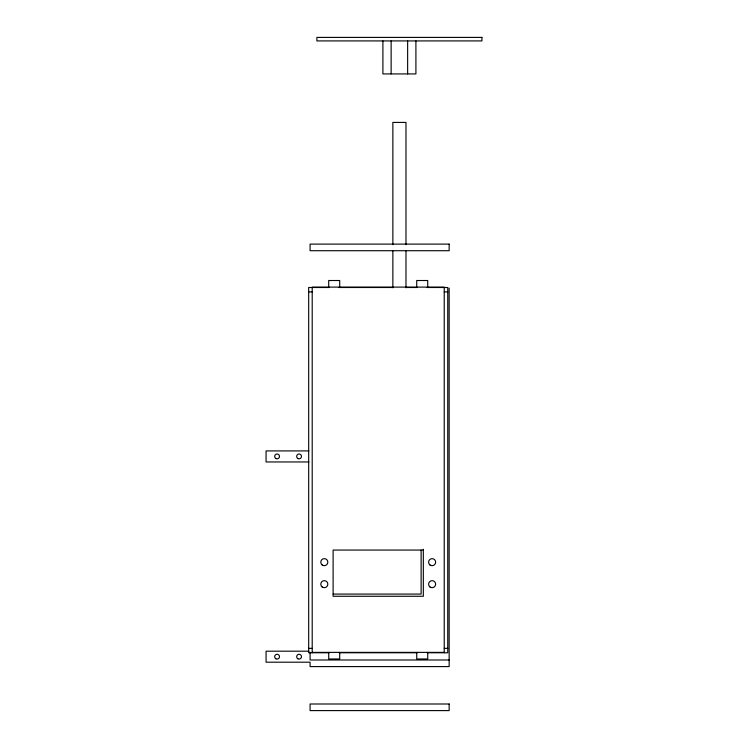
<?xml version="1.0" encoding="UTF-8"?>
<svg xmlns="http://www.w3.org/2000/svg" width="748" height="748" viewBox="0 0 748 748"><rect width="100%" height="100%" fill="white"/><g stroke="black" fill="none" stroke-linecap="round" stroke-linejoin="round"><path stroke-width="1.12" d="M329.288 287.503L308.681 287.503L308.681 652.77L329.288 652.77M339.068 287.503L393.364 287.503M405.678 287.503L417.365 287.503M427.145 287.503L447.753 287.503L447.753 652.77L427.145 652.77M308.681 291.898L312.206 291.898M444.228 291.898L447.753 291.898M308.924 450.913L266.073 450.913L266.073 461.955L308.924 461.955M423.331 550.06L333.112 550.06L333.112 596.268L423.331 596.268L423.331 549.275M333.112 594.071L421.124 594.071L421.124 550.06M308.681 648.366L312.206 648.366M444.228 648.366L447.753 648.366M308.924 651.19L266.073 651.19L266.073 662.195L310.083 662.195L310.083 666.59L449.155 666.59L449.155 288.12M312.206 652.378L444.228 652.378M339.068 652.77L417.365 652.77M449.155 659.988L310.083 659.988L310.083 652.293M444.228 652.77L444.228 287.11L312.206 287.11L312.206 652.77M427.725 287.11L427.725 280.509L416.73 280.509L416.73 287.11M427.725 652.378L427.725 658.979L416.73 658.979L416.73 652.378M415.907 40.925L415.907 73.93L382.901 73.93L382.901 40.925M407.641 40.925L407.641 73.93M405.986 244.652L405.986 122.41L392.859 122.41L392.859 244.652M405.986 250.477L405.986 287.728M392.859 250.477L392.859 287.728M391.139 40.925L391.139 73.93M339.714 287.11L339.714 280.509L328.709 280.509L328.709 287.11M339.714 652.378L339.714 658.979L328.709 658.979L328.709 652.378M481.927 37.4L316.89 37.4L316.89 40.925L481.927 40.925L481.927 37.4M449.155 244.11L310.083 244.11L310.083 250.711L449.155 250.711L449.155 244.11M449.155 703.999L310.083 703.999L310.083 710.6L449.155 710.6L449.155 703.999M275.872 458.505A2.422 2.422 0 0 0 279.5 456.411A2.422 2.422 0 0 0 275.872 454.317A2.422 2.422 0 0 0 275.872 458.505M297.872 458.505A2.422 2.422 0 0 0 301.5 456.411A2.422 2.422 0 0 0 297.872 454.317A2.422 2.422 0 0 0 297.872 458.505M275.872 658.782A2.422 2.422 0 0 0 279.5 656.688A2.422 2.422 0 0 0 275.872 654.594A2.422 2.422 0 0 0 275.872 658.782M297.872 658.782A2.422 2.422 0 0 0 301.5 656.688A2.422 2.422 0 0 0 297.872 654.594A2.422 2.422 0 0 0 297.872 658.782M322.238 587.012A3.525 3.525 0 0 0 327.811 584.534A3.525 3.525 0 0 0 322.874 580.953A3.525 3.525 0 0 0 322.238 587.012M322.238 565.011A3.525 3.525 0 0 0 327.811 562.524A3.525 3.525 0 0 0 322.874 558.943A3.525 3.525 0 0 0 322.238 565.011M430.063 587.012A3.525 3.525 0 0 0 435.626 584.534A3.525 3.525 0 0 0 430.698 580.953A3.525 3.525 0 0 0 430.063 587.012M430.063 565.011A3.525 3.525 0 0 0 435.626 562.524A3.525 3.525 0 0 0 430.698 558.943A3.525 3.525 0 0 0 430.063 565.011"/></g></svg>
